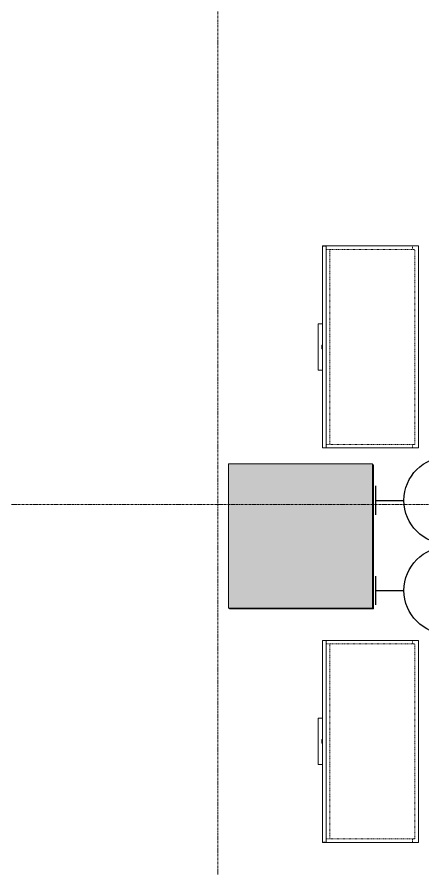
# Model space of a CAD drawing. Header units: inches. Extents: x 29752 to 31446, y 4278 to 5722.
# Drawn here: x 30802.5 to 30887, y 5040.7 to 5217.8 of the extents above; entities that cross this region are included whole.
import ezdxf

# ---------------------------------------------------------------- set-up
doc = ezdxf.new("R2010")
doc.units = ezdxf.units.IN
doc.header["$MEASUREMENT"] = 0
doc.linetypes.add('Dash', pattern=[0.25, 0.125, -0.125])
doc.linetypes.add('Grid Line 1_2_', pattern=[0.875, 0.5, -0.125, 0.125, -0.125])
for name, color, linetype, lineweight in [('1900 Duke Street_2nd Flr_LINKED_dwg', 8, 'Continuous', 9), ('A-ANNO-NOTE', 131, 'Continuous', 30), ('A-COLS', 52, 'Continuous', 13), ('AE-COLUMN', 7, 'Continuous', 9), ('E-ELEC-FIXT', 91, 'Continuous', 9), ('I-FURN', 30, 'Continuous', 9), ('I-FURN-HDLN', 30, 'Dash', 9), ('S-GRID', 1, 'Continuous', 9)]:
    doc.layers.add(name, color=color, linetype=linetype, lineweight=lineweight)

# ---------------------------------------------------------------- blocks, each defined once
blk = doc.blocks.new('1900 Duke Street_2nd Flr_LINKED_dwg-5565117-FIRST FLOOR POWER _ SIGNAL')
at = {"layer": 'AE-COLUMN'}
blk.add_hatch(color=256, dxfattribs=at).paths.add_polyline_path([(1778.19, 715.93), (1778.19, 715.93), (1778.19, 745.93), (1778, 745.93), (1778, 741.38), (1778.19, 741.38), (1778.19, 738.63), (1778, 738.63), (1778, 722.64), (1778.19, 722.64), (1778.19, 719.89), (1778, 719.89), (1778, 716.1), (1748.19, 716.1), (1748.19, 715.93), (1778, 715.93)], flags=0)
for p, q in [((1748.19, 716.1), (1748.19, 715.93)), ((1754.19, 716.1), (1754.19, 715.93))]:
    blk.add_line(p, q, dxfattribs=at)
at = {"layer": 'AE-COLUMN', "flags": 128}
for points in [[(1748.19, 715.93), (1778.19, 715.93), (1778.19, 745.93), (1778, 745.93)], [(1748.19, 716.1), (1748.19, 715.93), (1778.19, 715.93), (1778.19, 745.93), (1778, 745.93)], [(1754.19, 715.93), (1778.19, 715.93), (1778.19, 739.93)]]:
    blk.add_lwpolyline(points, dxfattribs=at)
blk = doc.blocks.new('Storage-Teknion-PLDCS_Counter_Height_Drawer_Cabinet_Standard-R2015 - Standard-6352142-FIRST FLOOR POWER _ SIGNAL')
at = {"layer": 'I-FURN'}
for p, q in [((21, 10), (-21, 10)), ((-21, 10), (-21, -10)), ((21, -10), (21, 10)), ((-21, -10), (21, -10)), ((4.84, -10), (-4.84, -10)), ((-4.84, -10), (-4.84, -10.87)), ((0.4, -10), (-0.4, -10)), ((-0.4, -10), (-0.4, -10.1)), ((-0.4, -10), (-0.4, -10.1)), ((-0.4, -10.1), (0.4, -10.1)), ((-0.4, -10.1), (0.4, -10.1)), ((0.4, -10.1), (0.4, -10)), ((0.4, -10.1), (0.4, -10)), ((4.84, -10.87), (4.84, -10)), ((-4.84, -10.87), (4.84, -10.87))]:
    blk.add_line(p, q, dxfattribs=at)
at = {"layer": 'I-FURN-HDLN'}
for p, q in [((-20.25, 9.25), (-20.25, -9.2)), ((20.25, 9.25), (-20.25, 9.25)), ((20.25, -9.2), (20.25, 9.25)), ((-21, 8.73), (-20.25, 8.73)), ((20.25, 8.73), (21, 8.73)), ((-20.25, -8.45), (20.25, -8.45)), ((-21, -9.2), (21, -9.2)), ((-20.94, -9.25), (20.94, -9.25)), ((-20.94, -10), (-20.94, -9.25)), ((20.94, -9.25), (20.94, -10))]:
    blk.add_line(p, q, dxfattribs=at)
blk = doc.blocks.new('PS - Power Device _Wall Base_ - Basefeed Power-4862739-FIRST FLOOR POWER _ SIGNAL')
at = {"layer": 'E-ELEC-FIXT'}
for p, q in [((30876.74, 5120.19), (30876.55, 5120.19)), ((30876.74, 5120.19), (30876.74, 5117.44)), ((30876.55, 5117.44), (30876.74, 5117.44))]:
    blk.add_line(p, q, dxfattribs=at)
blk = doc.blocks.new('PS - Power Device _Wall Base_ - Basefeed Data-4862737-FIRST FLOOR POWER _ SIGNAL')
at = {"layer": 'E-ELEC-FIXT'}
for p, q in [((30876.74, 5101.45), (30876.55, 5101.45)), ((30876.74, 5101.45), (30876.74, 5098.7)), ((30876.55, 5098.7), (30876.74, 5098.7))]:
    blk.add_line(p, q, dxfattribs=at)

msp = doc.modelspace()

# ---------------------------------------------------------------- hatches: boundary and pattern name
at = {"layer": 'A-COLS'}
msp.add_hatch(color=250, dxfattribs=at).paths.add_polyline_path([(30852.74, 5094.91), (30876.55, 5094.91), (30876.55, 5124.91), (30846.55, 5124.91), (30846.55, 5094.91), (30846.74, 5094.91)], flags=0)

# ---------------------------------------------------------------- linework, layer by layer
at = {"layer": 'A-ANNO-NOTE'}
for p, q in [((30877.2, 5114.31), (30877.2, 5120.31)), ((30877.2, 5117.31), (30883.06, 5117.31)), ((30877.2, 5095.58), (30877.2, 5101.58)), ((30877.2, 5098.58), (30883.06, 5098.58))]:
    msp.add_line(p, q, dxfattribs=at)
for centre in [(30892.13, 5117.31), (30892.13, 5098.58)]:
    msp.add_circle(centre, 9.07, dxfattribs=at)
at = {"layer": 'A-COLS', "color": 8, "lineweight": 20}
for p, q in [((30876.55, 5124.91), (30846.55, 5124.91)), ((30846.55, 5124.91), (30846.55, 5094.91)), ((30876.55, 5094.91), (30876.55, 5124.91)), ((30846.55, 5094.91), (30876.55, 5094.91))]:
    msp.add_line(p, q, dxfattribs=at)
at = {"layer": 'S-GRID', "linetype": 'Grid Line 1_2_'}
for p, q in [((30844.36, 4277.77), (30844.36, 5698.13)), ((31446.27, 5116.45), (29775.66, 5116.45))]:
    msp.add_line(p, q, dxfattribs=at)

# ---------------------------------------------------------------- block references
at = {"layer": '1900 Duke Street_2nd Flr_LINKED_dwg', "color": 7}
msp.add_blockref('1900 Duke Street_2nd Flr_LINKED_dwg-5565117-FIRST FLOOR POWER _ SIGNAL', (29098.55, 4378.81), dxfattribs=at)
at = {"layer": 'E-ELEC-FIXT'}
for name in ['PS - Power Device _Wall Base_ - Basefeed Power-4862739-FIRST FLOOR POWER _ SIGNAL', 'PS - Power Device _Wall Base_ - Basefeed Data-4862737-FIRST FLOOR POWER _ SIGNAL']:
    msp.add_blockref(name, (0, 0), dxfattribs=at)
at = {"layer": 'I-FURN', "rotation": 269.9999999999997}
for p in [(30876.1, 5149.21), (30876.1, 5067.21)]:
    msp.add_blockref('Storage-Teknion-PLDCS_Counter_Height_Drawer_Cabinet_Standard-R2015 - Standard-6352142-FIRST FLOOR POWER _ SIGNAL', p, dxfattribs=at)

doc.saveas('drawing.dxf')
